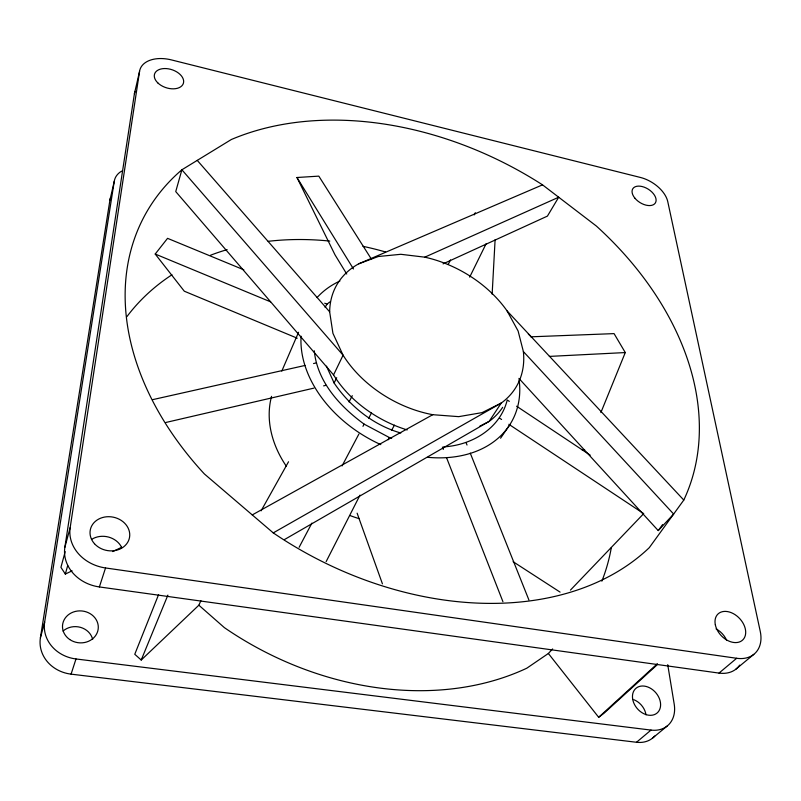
<?xml version="1.0" encoding="UTF-8"?>
<svg xmlns="http://www.w3.org/2000/svg" width="801" height="801" viewBox="0 0 801 801"><rect width="100%" height="100%" fill="white"/><g stroke="black" fill="none" stroke-linecap="round" stroke-linejoin="round"><path stroke-width="1.2" d="M492.144 294.197L495.098 239.789M64.851 547.333L70.168 527.659L139.564 71.369A30.288 18.934 18.1 0 1 171.454 59.915L640.43 177.462A26.663 15.75 32.2 0 1 667.764 201.632L760.249 631.368A35.875 25.141 46.4 0 1 736.66 658.282L718.998 673.09L99.374 586.943A39.109 33.582 10.6 0 1 64.851 547.333L134.408 93.767L139.564 71.369M654.757 736.019A31.96 24.25 49.7 0 1 636.505 742.267L71.079 674.142A35.194 31.609 4.1 0 1 40.4 637.846L109.927 200.14L114.283 181.216A27.805 18.884 16.6 0 1 121.682 171.094M40.4 637.846L44.656 622.087L114.283 181.216M65.191 551.659L60.926 567.338L65.332 574.057L72.1 570.843M65.332 574.057L67.674 565.656M71.079 674.142L75.995 658.963A35.865 31.99 5.5 0 1 44.656 622.087M99.374 586.943L105.532 567.959A39.97 33.952 11.5 0 1 70.168 527.659M158.578 594.652L134.768 654.267L141.216 660.034L198.858 605.206L200.901 600.69M600.88 412.565L625.281 352.56L614.067 333.616L530.873 336.82M141.216 660.034L167.89 595.113M443.584 446.868C471.689 445.316 500.144 428.645 507.233 399.999L509.316 401.371M281.792 371.093L298.553 332.265M407.188 429.927A101.357 73.101 28.9 0 1 333.556 374.908L343.078 355.203L332.926 333.326L329.662 311.839L197.246 160.38M400.81 433.011C373.466 425.221 349.977 406.397 334.117 383.018L336.71 377.702M469.676 277.126L486.107 243.744M326.147 561.601L360.009 495.128M388.225 439.739L389.356 437.526L391.689 438.207M349.056 401.982L352.28 395.674M448.25 264.3L450.552 259.904M474.182 214.898L475.333 212.706M299.113 547.313L311.889 523.113M342.067 465.922L358.898 434.032M362.963 426.332L364.125 424.13C340.024 406.558 317.176 381.727 314.282 350.788M368.7 418.172L371.494 412.986M261.096 510.838L288.53 461.766M391.559 430.297L394.472 425.181M325.106 307.304L327.028 304.15L329.802 301.927M479.859 426.132L489.081 421.456L501.236 403.083A103.199 73.261 28.9 0 0 523.373 351.559L518.107 330.993L507.093 310.928A103.199 73.261 28.9 0 0 424.79 257.171L400.83 254.297L378.312 256.51L358.658 263.839A103.199 73.261 28.9 0 0 329.662 311.839M500.575 438.207L509.716 424.85M683.794 500.064L649.281 547.674A304.901 218.783 28.9 0 1 273.251 532.885L204.375 473.942A304.901 218.783 28.9 0 1 181.887 169.782L231.349 139.504A304.901 218.783 28.9 0 1 542.527 184.851L596.324 226.012A304.901 218.783 28.9 0 1 683.794 500.064L507.093 310.928M518.918 378.412L658.232 530.582L662.577 524.615M297.231 338.192L184.3 291.204L155.214 254.037L167.559 238.338L243.824 269.807M658.232 530.582L673.651 514.062L523.373 351.559M198.858 605.206L224.39 627.644A284.695 219.854 28.9 0 0 526.798 668.204L548.365 653.476L552.63 648.94M570.452 590.087L643.704 513.611L508.855 424.3M548.365 653.476L598.667 717.285L657.411 663.699M657.17 664.8L603.794 713.441L598.667 717.285M636.505 742.267L651.013 730.091A32.521 24.41 49.2 0 0 674.212 704.169L667.724 664.69M652.445 738.212L667.133 726.056M735.929 669.145L753.791 654.377M284.485 539.554L488.5 421.757M273.251 532.885L501.236 403.083L482.092 412.615L458.713 416.65L432.75 414.698A103.199 73.261 28.9 0 1 343.078 355.203L181.887 169.782L175.739 191.589L333.556 374.908M252.255 514.913L432.75 414.698M112.691 551.569L121.722 547.293M443.063 263.869L547.423 216.11L558.697 197.226L424.79 257.171M358.658 263.839L542.527 184.851M166.027 422.437L313.912 388.125M323.604 385.872L326.027 385.311M152.57 399.669L305.011 365.456M313.551 363.544L315.995 362.993M582.137 449.892L584.61 449.621M346.723 274.012L334.998 254.828L296.971 177.502L318.808 176.13L371.494 259.284M549.366 356.405L625.281 352.56M75.995 658.963L651.013 730.091M105.532 567.959L736.66 658.282M324.715 303.199L327.028 304.15M155.214 254.037L270.608 301.847M364.125 424.13L389.356 437.526M513.121 561.711L560.069 592.109M499.514 418.112L501.596 419.484M516.575 406.207L590.227 455.168M296.971 177.502L353.491 268.986M326.468 366.167L334.117 383.018M466.102 442.723L467.023 445.026M470.257 453.126L528.89 599.929M442.402 447.088L443.313 449.411M446.497 457.551L502.938 601.691M357.126 513.181L382.437 583.849M502.668 407.319A101.357 73.101 28.9 0 1 489.081 421.456M109.927 200.14A27.384 18.854 16.3 0 1 110.548 197.737M63.069 631.048A17.592 15.8 4.1 0 1 80.49 627.353A17.592 15.8 4.1 0 1 92.666 639.408M633.891 699.734A15.98 12.125 49.7 0 1 646.007 714.812M126.868 316.685A273.321 213.497 28.9 0 1 171.965 274.783M210.553 255.219A273.321 213.497 28.9 0 1 227.134 249.622M268.195 241.321A273.321 213.497 28.9 0 1 329.782 241.081M362.983 246.328A273.321 213.497 28.9 0 1 385.621 251.995M528.33 334.037A273.321 213.497 28.9 0 1 531.013 336.64M611.283 547.814A273.321 213.497 28.9 0 1 601.851 581.176M739.653 665.12A35.184 25.021 46.9 0 1 718.998 673.09M716.084 628.885A17.592 12.506 46.9 0 1 726.597 640.199M91.755 539.313A19.554 16.781 10.6 0 1 121.542 547.203M134.408 93.767A29.787 18.944 17.8 0 1 135.039 91.354M519.088 379.594A115.975 84.315 28.9 0 1 427.804 457.321M380.815 444.625A115.975 84.315 28.9 0 1 301.076 336.19M317.076 297.571A115.975 84.315 28.9 0 1 339.914 281.021M359.359 518.708A108.325 83.164 28.9 0 1 349.997 515.534M286.388 466.302A108.325 83.164 28.9 0 1 271.569 396.345M94.498 543.739A19.985 16.971 11.5 0 0 128.46 540.865A19.985 16.971 11.5 0 0 106.683 516.775A19.985 16.971 11.5 0 0 94.498 543.739M157.827 82.914A15.139 9.462 18.1 0 0 182.838 84.566A15.139 9.462 18.1 0 0 166.268 68.586A15.139 9.462 18.1 0 0 157.827 82.914M715.333 624.84A17.932 12.566 46.4 0 0 740.625 641.461A17.932 12.566 46.4 0 0 735.088 614.677A17.932 12.566 46.4 0 0 715.333 624.84M632.64 698.943A16.26 12.205 49.2 0 0 655.458 714.132A16.26 12.205 49.2 0 0 651.513 688.91A16.26 12.205 49.2 0 0 632.64 698.943M69.717 639.518A17.932 15.99 5.6 0 0 98.183 629.065A17.932 15.99 5.6 0 0 73.271 612.054A17.932 15.99 5.6 0 0 69.717 639.518M634.762 198.007A13.327 7.87 32.2 0 0 655.338 202.983A13.327 7.87 32.2 0 0 642.142 186.543A13.327 7.87 32.2 0 0 634.762 198.007"/></g></svg>
